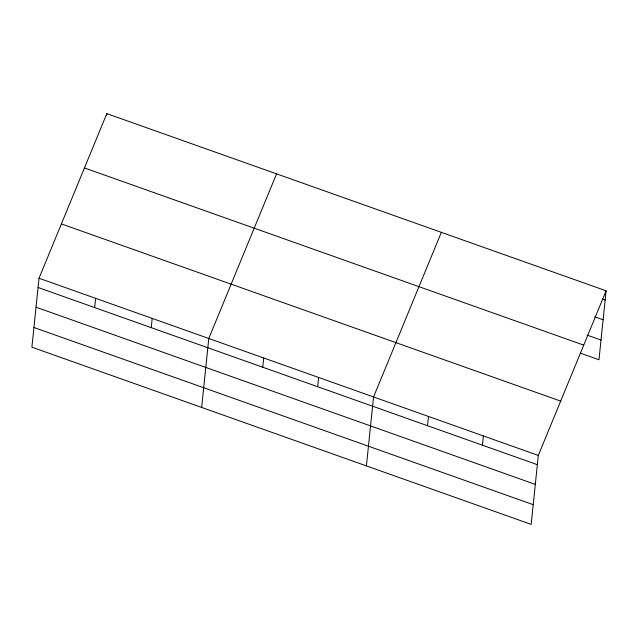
<?xml version="1.0" encoding="UTF-8"?>
<svg xmlns="http://www.w3.org/2000/svg" width="638" height="638" viewBox="0 0 638 638"><rect width="100%" height="100%" fill="white"/><g stroke="black" fill="none" stroke-linecap="round" stroke-linejoin="round"><path stroke-width="0.96" d="M39.022 278.24L31.9 347.192L531.183 524.38L538.305 455.428L606.1 290.808L106.817 113.62L39.022 278.24L538.305 455.428M106.634 115.47L106.817 113.62M94.655 307.58L95.612 298.321M151.238 327.661L152.195 318.402M201.656 407.435L208.778 338.483L276.573 173.863M262.744 367.233L263.701 357.974M317.668 386.724L318.625 377.465M366.419 465.907L373.541 396.956L441.337 232.336M427.508 425.705L428.465 416.447M482.424 445.196L483.381 435.937M606.1 290.808L598.978 359.76L580.357 353.149M602.352 299.07L605.143 300.059M594.728 316.791L603.109 319.758M587.048 335.102L601.012 340.054M84.447 167.946L583.73 345.134M61.4 223.914L560.674 401.103M38.073 287.499L537.348 464.687M36.031 307.197L535.314 484.386M33.934 327.493L533.216 504.682"/></g></svg>
